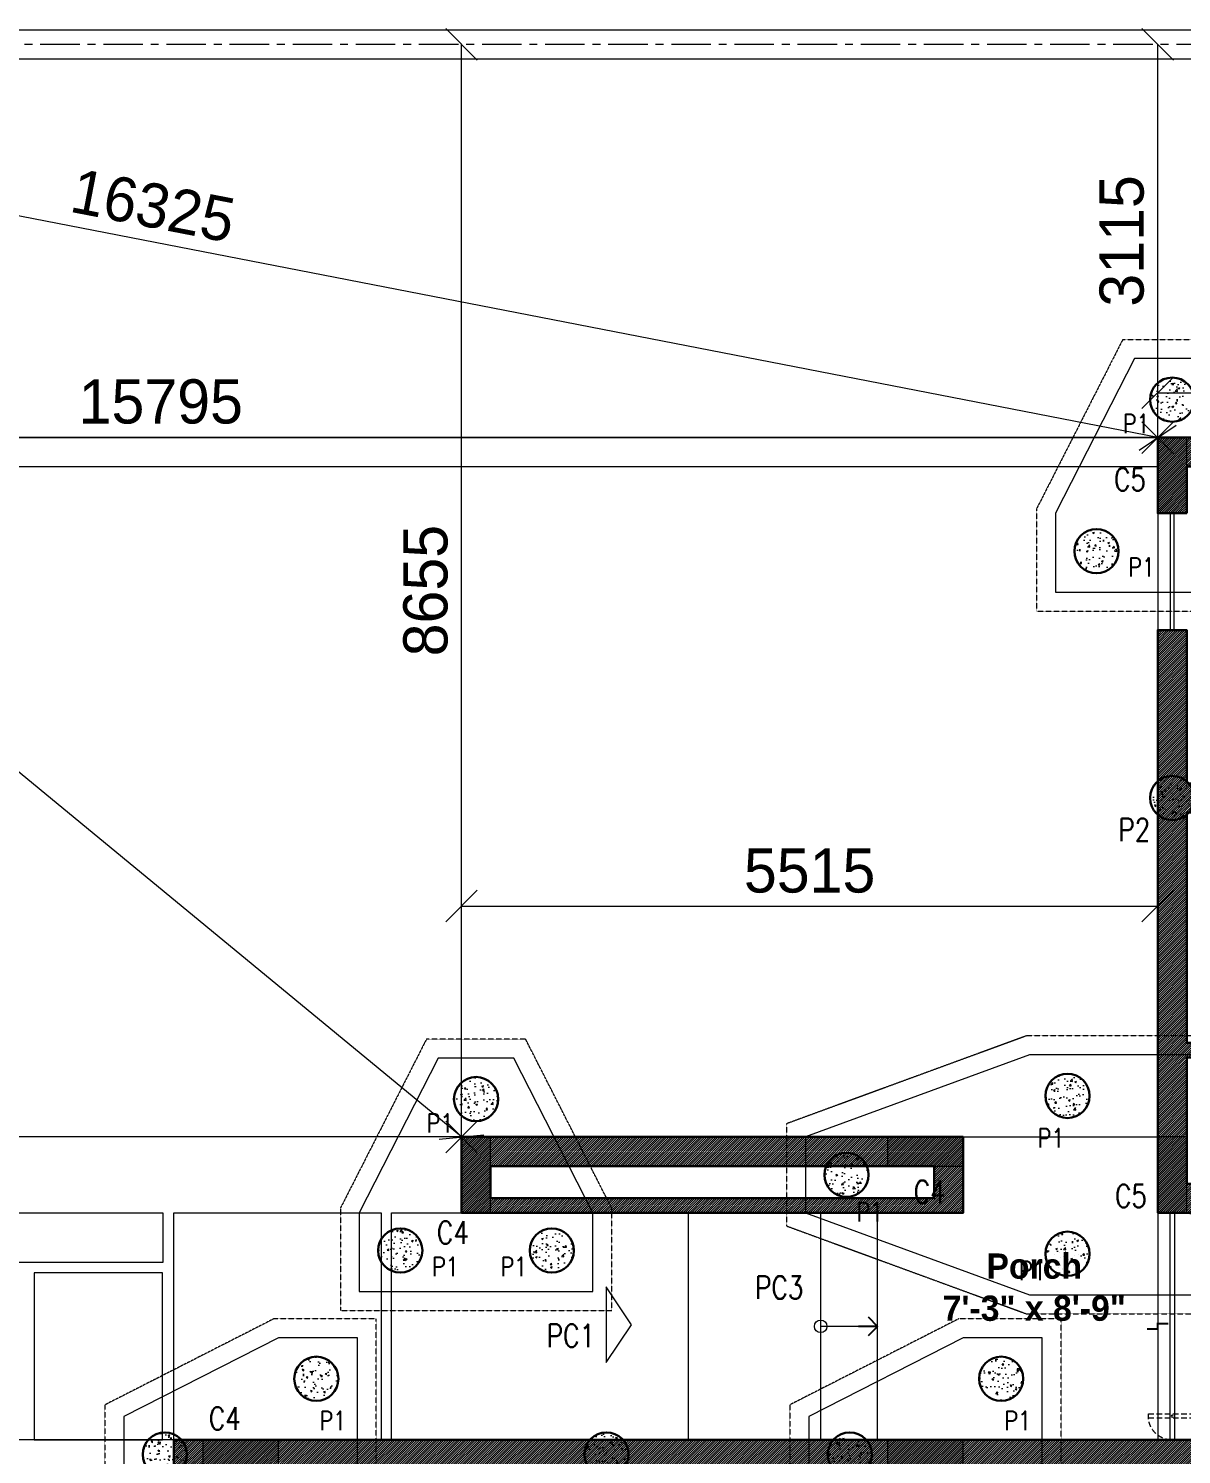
# Model space of a CAD drawing. Header units: metres. Extents: x 5205117 to 5948571, y 646915 to 1143748.
# Drawn here: x 5296927 to 5306060, y 915355 to 926650 of the extents above; entities that cross this region are included whole.
import ezdxf

# ---------------------------------------------------------------- set-up
doc = ezdxf.new("R2010")
doc.units = ezdxf.units.M
doc.header["$MEASUREMENT"] = 0
doc.header["$PDMODE"] = 35
doc.header["$PDSIZE"] = 10
for name, pattern in [('CENTER', [2, 1.25, -0.25, 0.25, -0.25]), ('DASHED', [0.75, 0.5, -0.25]), ('DOT2', [0.125, 0, -0.125]), ('HIDDEN', [0.375, 0.25, -0.125])]:
    doc.linetypes.add(name, pattern=pattern)
doc.layers.get('0').update_dxf_attribs({"color": 1, "linetype": 'DASHED', "lineweight": 30})
for name, color, linetype, lineweight in [('A -Text-1', 245, 'Continuous', 0), ('A-Center line', 1, 'CENTER', 9), ('A-Door', 3, 'Continuous', 15), ('A-Dotted', 43, 'DASHED', 5), ('A-Elevation 2', 163, 'Continuous', 9), ('A-Floor drop', 7, 'Continuous', 5), ('A-Leaders', 175, 'Continuous', 5), ('A-Window', 3, 'Continuous', 15), ('landscape lines', 7, 'Continuous', 0), ('PLOT', 7, 'Continuous', 5), ('road ht', 8, 'Continuous', 5), ('S-C-0-UP TO F.F', 6, 'Continuous', 20), ('S-FOUND-EXCAVATION', 253, 'HIDDEN', 0), ('S-FOUND-FOOTING', 7, 'Continuous', 15), ('S-PILE', 96, 'Continuous', 30), ('S-TEXT COL.', 1, 'Continuous', 0), ('S-TEXT PILE', 7, 'Continuous', 0), ('WALL', 7, 'Continuous', 30), ('WALL HATCH', 252, 'Continuous', 0)]:
    doc.layers.add(name, color=color, linetype=linetype, lineweight=lineweight)
doc.layers.add('A-GF', color=8, linetype='Continuous', lineweight=0, transparency=0.5)
doc.styles.add('CENTURY GOTHIC', font='GOTHIC.TTF')
doc.styles.add('SETU 1', font='romans.shx', dxfattribs={"width": 0.8})
doc.styles.get("Standard").update_dxf_attribs({"font": 'GOTHIC.TTF'})
doc.dimstyles.get("Standard").update_dxf_attribs({"dimtxt": 2, "dimasz": 1, "dimexe": 0, "dimexo": 0, "dimgap": 0.1, "dimtad": 1, "dimdsep": 46, "dimtxsty": 'Standard', "dimblk": 'OBLIQUE', "dimcen": 0.1, "dimclrd": 256, "dimclre": 256, "dimclrt": 256, "dimadec": 0, "dimazin": 0, "dimtfac": 1, "dimtofl": 0, "dimtmove": 1, "dimatfit": 2, "dimldrblk": 'OPEN90', "dimfxl": 1, "dimtolj": 1, "dimtzin": 0, "dimlwd": -1, "dimlwe": -1, "dimarcsym": 0})

# ---------------------------------------------------------------- blocks, each defined once
blk = doc.blocks.new('_Oblique')
at = {"color": 0, "linetype": 'ByBlock', "lineweight": -2}
blk.add_line((-0.5, -0.5), (0.5, 0.5), dxfattribs=at)
blk = doc.blocks.new('_Open90')
at = {"color": 0, "linetype": 'ByBlock', "lineweight": -2}
for p, q in [((-0.5, 0.5), (0, 0)), ((0, 0), (-1, 0)), ((0, 0), (-0.5, -0.5))]:
    blk.add_line(p, q, dxfattribs=at)
blk = doc.blocks.new('main door')
at = {"layer": 'A-GF', "linetype": 'DASHED', "ltscale": 100}
blk.add_lwpolyline([(20, -1857.999999999767), (20, 218), (-20, 218), (-20, -1857.999999999767)], close=True, dxfattribs=at)
at = {"layer": 'A-GF', "ltscale": 100}
blk.add_lwpolyline([(-1857.999999999767, -20), (218, -20), (218, 20), (-1857.999999999767, 20)], close=True, dxfattribs=at)
blk.add_circle((0, 0), 9, dxfattribs=at)
at = {"layer": 'A-GF', "linetype": 'DASHED', "ltscale": 100}
blk.add_arc((0, 0), 218.5154456783318, 3.936166112277916, 86.06383388961461, dxfattribs=at)
at = {"layer": 'A-GF', "linetype": 'DASHED'}
blk.add_arc((0, 2.91038304567337e-11), 1858.107639508308, 180.6167230009314, 269.3832769974191, dxfattribs=at)
blk = doc.blocks.new('drop')
at = {"layer": 'A-Floor drop', "ltscale": 3, "const_width": 0.01875}
blk.add_lwpolyline([(-0.1124999999983629, 0.02812499999959073), (0, 0.02812499999959073), (0, -0.02812499999959073), (0.1125000000010914, -0.02812499999959073)], dxfattribs=at)
blk = doc.blocks.new('*D101')
at = {"layer": 'Defpoints', "color": 0, "ltscale": 5, "transparency": 16777216}
for p in [(5300356.855469344, 926525.2669088684), (5300356.855469353, 926525.2669088684), (5300356.855469344, 917870.2669088773)]:
    blk.add_point(p, dxfattribs=at)
at = {"layer": 'road ht', "linetype": 'DOT2', "ltscale": 5, "transparency": 16777216}
for p, q in [((5300356.855469344, 926525.2669088684), (5300356.855469353, 926525.2669088684)), ((5300356.855469344, 917870.2669088773), (5300356.855469353, 917870.2669088773))]:
    blk.add_line(p, q, dxfattribs=at)
at = {"layer": 'road ht', "color": 1, "ltscale": 5, "transparency": 16777216}
blk.add_line((5300356.855469353, 917870.2669088773), (5300356.855469353, 926525.2669088684), dxfattribs=at)
at = {"layer": 'road ht', "color": 1, "ltscale": 5, "transparency": 16777216, "xscale": 250, "yscale": 250, "zscale": 250}
for p, rotation in [((5300356.855469353, 926525.2669088684), 90), ((5300356.855469353, 917870.2669088773), 270)]:
    blk.add_blockref('_Oblique', p, dxfattribs=dict(at, rotation=rotation))
at = {"layer": 'road ht', "color": 1, "ltscale": 5, "transparency": 16777216, "insert": (5300073.051934343, 922197.7669088711), "char_height": 350, "attachment_point": 5, "rotation": 90}
blk.add_mtext('\\A1;8655', dxfattribs=at)
blk = doc.blocks.new('*D100')
at = {"layer": 'Defpoints', "color": 0, "ltscale": 5, "transparency": 16777216}
for p in [(5289846.867229835, 917870.2669088779), (5300356.855469342, 917870.2669088766), (5289846.867229835, 917690.3007140085)]:
    blk.add_point(p, dxfattribs=at)
at = {"layer": 'road ht', "linetype": 'DOT2', "ltscale": 5, "transparency": 16777216}
for p, q in [((5289846.867229835, 917690.3007140085), (5289846.867229835, 917870.2669088779)), ((5300356.855469342, 917870.2669088766), (5300356.855469342, 917870.2669088779))]:
    blk.add_line(p, q, dxfattribs=at)
at = {"layer": 'road ht', "color": 1, "ltscale": 5, "transparency": 16777216}
blk.add_line((5300356.855469342, 917870.2669088779), (5289846.867229835, 917870.2669088779), dxfattribs=at)
at = {"layer": 'road ht', "color": 1, "ltscale": 5, "transparency": 16777216, "xscale": 250, "yscale": 250, "zscale": 250, "rotation": 180}
blk.add_blockref('_Oblique', (5289846.867229835, 917870.2669088779), dxfattribs=at)
at = {"layer": 'road ht', "color": 1, "ltscale": 5, "transparency": 16777216, "xscale": 250, "yscale": 250, "zscale": 250}
blk.add_blockref('_Oblique', (5300356.855469342, 917870.2669088779), dxfattribs=at)
at = {"layer": 'road ht', "color": 1, "ltscale": 5, "transparency": 16777216, "insert": (5295101.861349588, 918154.0704438881), "char_height": 350, "attachment_point": 5}
blk.add_mtext('\\A1;10510', dxfattribs=at)
blk = doc.blocks.new('*D72')
at = {"layer": 'Defpoints', "color": 0, "ltscale": 5, "transparency": 16777216}
for p in [(5289846.873497499, 926525.2669088678), (5289846.873497499, 926525.2669088678), (5300356.855469341, 917870.2669088761)]:
    blk.add_point(p, dxfattribs=at)
at = {"layer": 'road ht', "linetype": 'DOT2', "ltscale": 5, "transparency": 16777216}
for p, q in [((5289846.873497499, 926525.2669088678), (5289846.873497499, 926525.2669088678)), ((5300356.855469341, 917870.2669088761), (5300356.85546934, 917870.2669088761))]:
    blk.add_line(p, q, dxfattribs=at)
at = {"layer": 'road ht', "color": 1, "ltscale": 5, "transparency": 16777216}
blk.add_line((5300356.85546934, 917870.2669088761), (5289846.873497499, 926525.2669088678), dxfattribs=at)
at = {"layer": 'road ht', "color": 1, "ltscale": 5, "transparency": 16777216, "xscale": 250, "yscale": 250, "zscale": 250}
for p, rotation in [((5289846.873497499, 926525.2669088678), 140.5284473623695), ((5300356.85546934, 917870.2669088761), 320.5284473623695)]:
    blk.add_blockref('_Oblique', p, dxfattribs=dict(at, rotation=rotation))
at = {"layer": 'road ht', "color": 1, "ltscale": 5, "transparency": 16777216, "insert": (5295282.276980175, 922416.8462951658), "char_height": 350, "attachment_point": 5, "rotation": 320.52844736236955}
blk.add_mtext('\\A1;13615', dxfattribs=at)
blk = doc.blocks.new('*D81')
at = {"layer": 'Defpoints', "color": 0, "ltscale": 5, "transparency": 16777216}
for p in [(5305871.855469343, 926525.2669088684), (5305871.855469358, 926525.2669088684), (5305871.855469343, 923410.2669088778)]:
    blk.add_point(p, dxfattribs=at)
at = {"layer": 'road ht', "linetype": 'DOT2', "ltscale": 5, "transparency": 16777216}
for p, q in [((5305871.855469343, 926525.2669088684), (5305871.855469358, 926525.2669088684)), ((5305871.855469343, 923410.2669088778), (5305871.855469358, 923410.2669088778))]:
    blk.add_line(p, q, dxfattribs=at)
at = {"layer": 'road ht', "color": 1, "ltscale": 5, "transparency": 16777216}
blk.add_line((5305871.855469358, 923410.2669088778), (5305871.855469358, 926525.2669088684), dxfattribs=at)
at = {"layer": 'road ht', "color": 1, "ltscale": 5, "transparency": 16777216, "xscale": 250, "yscale": 250, "zscale": 250}
for p, rotation in [((5305871.855469358, 926525.2669088684), 90), ((5305871.855469358, 923410.2669088778), 270)]:
    blk.add_blockref('_Oblique', p, dxfattribs=dict(at, rotation=rotation))
at = {"layer": 'road ht', "color": 1, "ltscale": 5, "transparency": 16777216, "insert": (5305588.051934347, 924967.7669088714), "char_height": 350, "attachment_point": 5, "rotation": 90}
blk.add_mtext('\\A1;3115', dxfattribs=at)
blk = doc.blocks.new('*D82')
at = {"layer": 'Defpoints', "color": 0, "ltscale": 5, "transparency": 16777216}
for p in [(5289846.873497499, 926525.2669088681), (5289846.873497499, 926525.2669088681), (5305871.855469341, 923410.2669088767)]:
    blk.add_point(p, dxfattribs=at)
at = {"layer": 'road ht', "color": 1, "ltscale": 5, "transparency": 16777216}
blk.add_line((5305871.855469341, 923410.2669088767), (5289846.873497499, 926525.2669088681), dxfattribs=at)
at = {"layer": 'road ht', "color": 1, "ltscale": 5, "transparency": 16777216, "xscale": 250, "yscale": 250, "zscale": 250}
for p, rotation in [((5289846.873497499, 926525.2669088681), 168.9997965579982), ((5305871.855469341, 923410.2669088767), 348.9997965579983)]:
    blk.add_blockref('_Oblique', p, dxfattribs=dict(at, rotation=rotation))
at = {"layer": 'road ht', "color": 1, "ltscale": 5, "transparency": 16777216, "insert": (5297913.517740016, 925246.3559813149), "char_height": 350, "attachment_point": 5, "rotation": 348.99979655799825}
blk.add_mtext('\\A1;16325', dxfattribs=at)
blk = doc.blocks.new('*D83')
at = {"layer": 'Defpoints', "color": 0, "ltscale": 5, "transparency": 16777216}
for p in [(5290076.874224611, 923410.2669088773), (5290076.874224611, 923410.2669088773), (5305871.855469341, 923410.2669088796)]:
    blk.add_point(p, dxfattribs=at)
at = {"layer": 'road ht', "color": 1, "ltscale": 5, "transparency": 16777216}
blk.add_line((5305871.855469341, 923410.2669088796), (5290076.874224611, 923410.2669088773), dxfattribs=at)
at = {"layer": 'road ht', "color": 1, "ltscale": 5, "transparency": 16777216, "xscale": 250, "yscale": 250, "zscale": 250}
for p, rotation in [((5290076.874224611, 923410.2669088773), 180.0000000000084), ((5305871.855469341, 923410.2669088796), 8.473222123939195e-12)]:
    blk.add_blockref('_Oblique', p, dxfattribs=dict(at, rotation=rotation))
at = {"layer": 'road ht', "color": 1, "ltscale": 5, "transparency": 16777216, "insert": (5297974.364846976, 923694.0704438887), "char_height": 350, "attachment_point": 5}
blk.add_mtext('\\A1;15795', dxfattribs=at)
blk = doc.blocks.new('*D97')
at = {"layer": 'Defpoints', "color": 0, "ltscale": 5, "transparency": 16777216}
for p in [(5305871.855469338, 919699.3244016913), (5300356.855469346, 919489.622755255), (5305871.855469338, 919489.622755255)]:
    blk.add_point(p, dxfattribs=at)
at = {"layer": 'road ht', "linetype": 'DOT2', "ltscale": 5, "transparency": 16777216}
for p, q in [((5300356.855469346, 919489.622755255), (5300356.855469346, 919699.3244016913)), ((5305871.855469338, 919489.622755255), (5305871.855469338, 919699.3244016913))]:
    blk.add_line(p, q, dxfattribs=at)
at = {"layer": 'road ht', "color": 1, "ltscale": 5, "transparency": 16777216}
blk.add_line((5300356.855469346, 919699.3244016913), (5305871.855469338, 919699.3244016913), dxfattribs=at)
at = {"layer": 'road ht', "color": 1, "ltscale": 5, "transparency": 16777216, "xscale": 250, "yscale": 250, "zscale": 250, "rotation": 180}
blk.add_blockref('_Oblique', (5300356.855469346, 919699.3244016913), dxfattribs=at)
at = {"layer": 'road ht', "color": 1, "ltscale": 5, "transparency": 16777216, "xscale": 250, "yscale": 250, "zscale": 250}
blk.add_blockref('_Oblique', (5305871.855469338, 919699.3244016913), dxfattribs=at)
at = {"layer": 'road ht', "color": 1, "ltscale": 5, "transparency": 16777216, "insert": (5303114.355469342, 919978.7261691964), "char_height": 350, "attachment_point": 5}
blk.add_mtext('\\A1;5515', dxfattribs=at)
blk = doc.blocks.new('*D96')
at = {"layer": 'Defpoints', "color": 0, "ltscale": 5, "transparency": 16777216}
for p in [(5320816.855469342, 923764.3052068382), (5305871.855469342, 923180.2669088773), (5320816.855469342, 922448.7243709357)]:
    blk.add_point(p, dxfattribs=at)
at = {"layer": 'road ht', "linetype": 'DOT2', "ltscale": 5, "transparency": 16777216}
for p, q in [((5305871.855469342, 923180.2669088773), (5305871.855469342, 923764.3052068382)), ((5320816.855469342, 922448.7243709357), (5320816.855469342, 923764.3052068382))]:
    blk.add_line(p, q, dxfattribs=at)
at = {"layer": 'road ht', "color": 1, "ltscale": 5, "transparency": 16777216}
blk.add_line((5305871.855469342, 923764.3052068382), (5320816.855469342, 923764.3052068382), dxfattribs=at)
at = {"layer": 'road ht', "color": 1, "ltscale": 5, "transparency": 16777216, "xscale": 250, "yscale": 250, "zscale": 250, "rotation": 180}
blk.add_blockref('_Oblique', (5305871.855469342, 923764.3052068382), dxfattribs=at)
at = {"layer": 'road ht', "color": 1, "ltscale": 5, "transparency": 16777216, "xscale": 250, "yscale": 250, "zscale": 250}
blk.add_blockref('_Oblique', (5320816.855469342, 923764.3052068382), dxfattribs=at)
at = {"layer": 'road ht', "color": 1, "ltscale": 5, "transparency": 16777216, "insert": (5313344.355469342, 924048.1087418484), "char_height": 350, "attachment_point": 5}
blk.add_mtext('\\A1;14945', dxfattribs=at)
blk = doc.blocks.new('P2')
at = {"layer": 'S-PILE', "lineweight": 0}
h = blk.add_hatch(dxfattribs=at)
h.set_pattern_fill('AR-CONC', color=256, scale=20)
h.set_pattern_definition([(49.99999999999999, (0, 0), (143.4520365201507, -12.55042699651902), [15, -165]), (355, (0, 0), (-27.7502667226, 150.4384267400024), [12, -132]), (100.45144446, (11.9543362, -1.0458688), (115.7017693454224, 137.8879981937259), [12.7480384, -140.2284224]), (46.18420000000001, (0, 40), (213.4482661343145, -33.10385615861531), [22.5, -247.5]), (96.63563549, (17.787349, 37.2413386), (186.9323891348457, 194.8237201549101), [19.1220684, -210.342752]), (351.1841639899999, (0, 40), (186.9323890109546, 194.823720053998), [18, -198.0000002]), (21, (20, 30), (119.3814104236923, -80.52377813306776), [15, -165]), (326.0000000000001, (20, 30), (48.66306638431634, 145.0300090093706), [12, -132]), (71.45144474, (29.9484508, 23.2896852), (168.0444753459942, 64.50623056127077), [12.748038, -140.2284224]), (37.50000000000001, (0, 0), (2.431971063458134, 66.5787707662623), [0, -130.4, 0, -134, 0, -132.5]), (7.499999999999999, (0, 0), (52.61390748842972, 78.88234237647205), [0, -76.39999999999999, 0, -127.4, 0, -50.5]), (327.5, (-44.6, 0), (106.7644872344818, -4.510974346875951), [0, -50, 0, -156, 0, -207]), (317.5, (-64.6, 0), (116.6372338684772, 20.02099646646354), [0, -65, 0, -103.6, 0, -147])])
edge = h.paths.add_edge_path()
edge.add_arc((0, 0), 175, 0, 360)
at = {"layer": 'S-PILE'}
blk.add_circle((0, 0), 175, dxfattribs=at)
blk = doc.blocks.new('fghfgfccf')
at = {"layer": 'S-C-0-UP TO F.F'}
h = blk.add_hatch(color=5, dxfattribs=at)
h.dxf.hatch_style = 1
h.paths.add_polyline_path([(5239629.205118174, 1015918.544935737), (5239859.205118174, 1015918.544935737), (5239859.205118174, 1015318.544931922), (5239629.205118174, 1015318.544931922)])
h = blk.add_hatch(color=5, dxfattribs=at)
h.dxf.hatch_style = 1
h.paths.add_polyline_path([(5234114.205102915, 1010378.544931922), (5234344.205102915, 1010378.544931922), (5234344.205102915, 1009778.544928107), (5234114.205102915, 1009778.544928107)])
h = blk.add_hatch(color=5, dxfattribs=at)
h.dxf.hatch_style = 1
h.paths.add_polyline_path([(5238089.20511396, 1010378.544936218), (5238089.20511396, 1010148.544936218), (5237489.20511396, 1010148.544936218), (5237489.20511396, 1010378.544936218)])
h = blk.add_hatch(color=5, dxfattribs=at)
h.dxf.hatch_style = 1
h.paths.add_polyline_path([(5239629.205102915, 1010378.544935737), (5239859.205102915, 1010378.544935737), (5239859.205102915, 1009778.544931922), (5239629.205102915, 1009778.544931922)])
h = blk.add_hatch(color=5, dxfattribs=at)
h.dxf.hatch_style = 1
h.paths.add_polyline_path([(5232664.205102915, 1007978.544935737), (5232664.205102915, 1007748.544935737), (5232064.205102915, 1007748.544935737), (5232064.205102915, 1007978.544935737)])
h = blk.add_hatch(color=5, dxfattribs=at)
h.dxf.hatch_style = 1
h.paths.add_polyline_path([(5238089.20511396, 1007978.507803955), (5238089.20511396, 1007748.507803955), (5237489.205098702, 1007748.507803955), (5237489.205098702, 1007978.507803955)])
at = {"layer": 'S-C-0-UP TO F.F', "color": 5}
for points in [[(5239859.205118174, 1015918.544935737), (5239629.205118174, 1015918.544935737), (5239629.205118174, 1015318.544931922), (5239859.205118174, 1015318.544931922)], [(5234344.205102915, 1010378.544931922), (5234114.205102915, 1010378.544931922), (5234114.205102915, 1009778.544928107), (5234344.205102915, 1009778.544928107)], [(5238089.20511396, 1010148.544936218), (5238089.20511396, 1010378.544936218), (5237489.20511396, 1010378.544936218), (5237489.20511396, 1010148.544936218)], [(5239859.205102915, 1010378.544935737), (5239629.205102915, 1010378.544935737), (5239629.205102915, 1009778.544931922), (5239859.205102915, 1009778.544931922)], [(5232664.205102915, 1007748.544935737), (5232664.205102915, 1007978.544935737), (5232064.205102915, 1007978.544935737), (5232064.205102915, 1007748.544935737)], [(5238089.20511396, 1007748.507803955), (5238089.20511396, 1007978.507803955), (5237489.205098702, 1007978.507803955), (5237489.205098702, 1007748.507803955)]]:
    blk.add_lwpolyline(points, close=True, dxfattribs=at)
at = {"layer": 'S-FOUND-EXCAVATION'}
blk.add_lwpolyline([(5240771.705091737, 1015447.214681156), (5240136.910204692, 1016693.544882999), (5239351.500011404, 1016693.544882999), (5238669.205093833, 1015353.955129895), (5238669.205093833, 1014543.544882999), (5240819.205093833, 1014543.544885534)], dxfattribs=at)
for points in [[(5235304.205078574, 1009003.544879184), (5235304.205078574, 1009813.955124677), (5234621.910189433, 1011153.544879184), (5233836.499996145, 1011153.544879184), (5233154.205078574, 1009813.955126081), (5233154.205078574, 1009003.544879184)], [(5242714.205098702, 1009673.733286605), (5242714.205098702, 1010483.356582099), (5240815.806135945, 1011178.54494018), (5238587.604072504, 1011178.54494018), (5236689.205109747, 1010483.356582099), (5236689.205109747, 1009673.733286605), (5238587.604072651, 1008978.544932551), (5240815.806135798, 1008978.544932551)], [(5233439.205177514, 1008938.544923069), (5232628.794932021, 1008938.544923069), (5231289.205177514, 1008256.250033928), (5231289.205177514, 1007470.83984064), (5232628.794930618, 1006788.544923069), (5233439.205177514, 1006788.544923069)], [(5238864.20518093, 1008938.507791287), (5238053.794935437, 1008938.507791287), (5236714.20518093, 1008256.212902146), (5236714.20518093, 1007470.802708858), (5238053.794934033, 1006788.507791287), (5238864.20518093, 1006788.507791287)]]:
    blk.add_lwpolyline(points, close=True, dxfattribs=at)
at = {"layer": 'S-FOUND-FOOTING', "color": 1}
for points in [[(5240669.205093833, 1014693.544882999), (5240669.205093833, 1015318.544931294), (5240044.205107129, 1016543.544882999), (5239444.205107129, 1016543.544882999), (5238819.205093833, 1015318.544931294), (5238819.205093833, 1014693.544882999), (5240669.205093833, 1014693.544882999)], [(5235154.205078574, 1009153.544879184), (5235154.205078574, 1009778.544927479), (5234529.20509187, 1011003.544879184), (5233929.20509187, 1011003.544879184), (5233304.205078574, 1009778.544927479), (5233304.205078574, 1009153.544879184), (5235154.205078574, 1009153.544879184)], [(5233289.205177514, 1008788.544923069), (5232664.205129219, 1008788.544923069), (5231439.205177514, 1008163.544936365), (5231439.205177514, 1007563.544936365), (5232664.205129219, 1006938.544923069), (5233289.205177514, 1006938.544923069), (5233289.205177514, 1008788.544923069)], [(5238714.20518093, 1008788.507791287), (5238089.205132635, 1008788.507791287), (5236864.20518093, 1008163.507804583), (5236864.20518093, 1007563.507804583), (5238089.205132635, 1006938.507791287), (5238714.20518093, 1006938.507791287), (5238714.20518093, 1008788.507791287)]]:
    blk.add_lwpolyline(points, dxfattribs=at)
at = {"layer": 'S-FOUND-FOOTING', "color": 3}
blk.add_lwpolyline([(5242564.205098702, 1009778.544932551), (5242564.205098702, 1010378.544936365), (5240789.205102383, 1011028.54494018), (5238614.205106065, 1011028.54494018), (5236839.205109747, 1010378.544936365), (5236839.205109747, 1009778.544932551), (5238614.205106065, 1009128.544932551), (5240789.205102383, 1009128.544932551), (5242564.205098702, 1009778.544932551)], dxfattribs=at)
at = {"layer": 'S-PILE'}
for p in [(5239744.205107129, 1016218.544931294), (5239144.205101982, 1015018.68130957), (5234229.20509187, 1010678.544927479), (5238914.205106065, 1010703.54494018), (5233629.205086723, 1009478.681305756), (5234829.205086723, 1009478.681305755), (5238914.205106065, 1009453.544932551)]:
    blk.add_blockref('P2', p, dxfattribs=at)
at = {"layer": 'S-PILE', "rotation": 90.00000000000001}
for p in [(5239744.2051201, 1013063.544936365), (5232964.068750943, 1008463.544931218), (5238389.068754358, 1008463.507799436), (5231764.205129219, 1007863.544936365), (5235261.705118174, 1007863.544937568), (5237189.205132635, 1007863.507804583)]:
    blk.add_blockref('P2', p, dxfattribs=at)
at = {"layer": 'S-PILE', "xscale": -1}
blk.add_blockref('P2', (5237164.205109747, 1010078.544934458), dxfattribs=at)
at = {"layer": 'S-TEXT COL.', "color": 1, "true_color": 0xe61414, "style": 'SETU 1', "width": 0.8}
for s, p in [('C5', (5239283.374442276, 1015497.331812451)), ('C4', (5237697.054361854, 1009853.707979502)), ('C5', (5239290.960385428, 1009820.796618263)), ('C4', (5233919.672018968, 1009531.388055377)), ('C4', (5232113.037335947, 1008059.208758395))]:
    blk.add_text(s, height=180, dxfattribs=at).set_placement(p)
at = {"layer": 'S-TEXT COL.', "color": 7, "style": 'SETU 1', "width": 0.8}
for s, p in [('PC3', (5236439.839027834, 1009096.25492276)), ('PC1', (5234789.183082948, 1008714.413771313))]:
    blk.add_text(s, height=180, dxfattribs=at).set_placement(p)
at = {"layer": 'S-TEXT PILE', "style": 'SETU 1', "width": 0.8}
for s, height, p in [('P1', 150, (5239352.823597346, 1015952.610315192)), ('P1', 150, (5239395.421405116, 1014816.708411168)), ('P2', 180, (5239317.317816614, 1012722.027149717)), ('P1', 150, (5233837.823582088, 1010412.610311377)), ('P1', 150, (5238677.7207618, 1010294.476641291)), ('P1', 150, (5237242.869035841, 1009709.367891899)), ('P1', 150, (5233880.421389857, 1009276.708407353)), ('P1', 150, (5234422.404141237, 1009276.708407353)), ('P1', 150, (5238530.251355564, 1009244.023536894)), ('P1', 150, (5232989.034573427, 1008057.049881327)), ('P1', 150, (5238414.034576843, 1008057.012749545))]:
    blk.add_text(s, height=height, dxfattribs=at).set_placement(p)

msp = doc.modelspace()

# ---------------------------------------------------------------- hatches: boundary and pattern name
at = {"layer": 'WALL HATCH', "ltscale": 10}
h = msp.add_hatch(dxfattribs=at)
h.set_pattern_fill('ANSI31', color=256, scale=100, angle=180)
h.set_pattern_definition([(225, (2846344.712207468, -266161.4239915681), (8.83883476483184, -8.838834764831851), [])])
h.paths.add_polyline_path([(5320701.855469342, 915470.2669088766), (5320701.855469342, 915705.2669089362), (5321186.855469342, 915705.2669089362), (5321186.855469342, 915470.2669088766)], flags=16)
h.paths.add_polyline_path([(5320701.855469342, 919300.2669088766), (5320701.855469342, 919065.2669088766), (5321186.855469342, 919065.2669088766), (5321186.855469342, 919300.2669088766)], flags=16)
h.paths.add_polyline_path([(5320586.855469342, 915240.2669088766), (5320586.855469342, 915820.2669088766), (5321186.855469342, 915820.2669088766), (5321186.855469342, 917270.2669088766), (5318001.855469342, 917270.2669088766), (5318001.855469342, 915470.2669088766), (5319686.855469342, 915470.2669088766), (5319686.855469342, 915240.2669088766), (5317886.855469342, 915240.2669088766), (5317886.855469342, 919530.2669088766), (5319686.855469342, 919530.2669088766), (5319686.855469342, 919300.2669088766), (5318001.855469342, 919300.2669088766), (5318001.855469342, 917500.2669088766), (5321186.855469342, 917500.2669088766), (5321186.855469342, 918950.2669089362), (5320586.855469342, 918950.2669089362), (5320586.855469342, 919530.2669088766), (5321416.855469342, 919530.2669088766), (5321416.855469342, 915240.2669088766)])
h.paths.add_polyline_path([(5306101.855469342, 920670.2669088766), (5307026.855469342, 920670.2669088766), (5307026.855469342, 920440.2669088766), (5306101.855469342, 920440.2669088766), (5306101.855469342, 918615.2669088766), (5307026.855469342, 918615.2669088766), (5307026.855469342, 918500.2669088766), (5306101.855469342, 918500.2669088766), (5306101.855469342, 917500.2669088766), (5306726.855469342, 917500.2669088766), (5306726.855469342, 917270.2669088766), (5305871.855469342, 917270.2669088766), (5305871.855469342, 921885.2669089362), (5306101.855469342, 921885.2669089362)], flags=17)
h.paths.add_polyline_path([(5298676.855469342, 914985.0330886766), (5298676.855469342, 915240.2669088766), (5298191.855469342, 915240.2669088766), (5298191.855469342, 914985.0330886766)], flags=16)
h.paths.add_polyline_path([(5306101.855469342, 922810.2669088766), (5306101.855469342, 923180.2669088766), (5307926.855469342, 923180.2669088766), (5307926.855469342, 917270.2669088766), (5308156.855469342, 917270.2669088766), (5308156.855469342, 923410.2669088766), (5305871.855469342, 923410.2669088766), (5305871.855469342, 922810.2669088766)])
h.paths.add_polyline_path([(5303201.855469342, 913205.2669089362), (5302576.855469342, 913205.2669089362), (5302576.855469342, 915240.2669088766), (5304101.855469342, 915240.2669088766), (5304101.855469342, 913090.2669088766), (5304216.855469819, 913090.2669088766), (5304216.855469819, 915240.2669088766), (5308156.855469342, 915240.2669088766), (5308156.855469342, 915470.2669088766), (5298076.855469342, 915470.2669088766), (5298076.855469342, 914870.0330886766), (5298906.855469342, 914870.0330886766), (5298906.855469342, 915240.2669088766), (5302461.855469342, 915240.2669088766), (5302461.855469342, 913090.2669088766), (5303201.855469342, 913090.2669088766)])
h.paths.add_polyline_path([(5298676.855469342, 913205.0176572129), (5298676.855469342, 911959.9800650999), (5298076.855469342, 911959.8819988891), (5298076.855469342, 911360.2669088766), (5300546.855469342, 911360.2669088766), (5300546.855469342, 912190.2669088766), (5300431.855469342, 912190.2669088766), (5300431.855469342, 911590.2669088766), (5298906.855469342, 911590.0176572129), (5298906.855469342, 913090.0176572129), (5301561.855469342, 913090.2669088766), (5301561.855469342, 913205.2669089362), (5298676.855469342, 913205.0733446404)])
h.paths.add_polyline_path([(5298676.855469342, 911590.2669088766), (5298191.855469342, 911590.2669088766), (5298191.855469342, 911844.8819988295), (5298676.855469342, 911844.8819988295)], flags=16)
h.paths.add_polyline_path([(5304331.855469342, 917870.2669088766), (5300356.855469342, 917870.2669088766), (5300356.855469342, 917270.2669088766), (5304331.855469342, 917270.2669088766)])
h.paths.add_polyline_path([(5304101.855464097, 917640.2669089362), (5300586.855469342, 917640.2669089362), (5300586.855469342, 917385.2669089362), (5304101.855469342, 917385.2669089362)], flags=16)
h.paths.add_polyline_path([(5301446.855469342, 912190.2669088766), (5301446.855469342, 911360.2669088766), (5305031.855469342, 911360.2669088766), (5305031.855469342, 912190.2669088766), (5304101.855469342, 912190.2669088766), (5304101.855469342, 911590.2669088766), (5301561.855469342, 911590.2669088766), (5301561.855469342, 912190.2669088766)])
h.paths.add_polyline_path([(5304331.855469342, 911475.2669088766), (5304916.855469342, 911475.2669088766), (5304916.855469342, 911960.2669088766), (5304331.855469342, 911960.2669088766)], flags=16)
h.paths.add_polyline_path([(5308156.855469342, 912190.2669088766), (5307556.855469342, 912190.2669088766), (5307556.855469342, 911360.2669088766), (5308156.855469342, 911360.2669088766)])
h.paths.add_polyline_path([(5307671.855469342, 911475.2669088766), (5307926.855469342, 911475.2669088766), (5307926.855469342, 911960.2669088766), (5307671.855469342, 911960.2669088766)], flags=16)
h.paths.add_polyline_path([(5320816.855469342, 922925.2669088766), (5320816.855469342, 923180.2669088766), (5321901.855469342, 923180.2669088766), (5321901.855469342, 922925.2669088766)], flags=16)
h.paths.add_polyline_path([(5316986.855469819, 917270.2669088766), (5316081.855469342, 917270.2669088766), (5316081.855469342, 923410.2669088766), (5322016.855469342, 923410.2669088766), (5322016.855469342, 922810.2669088766), (5320586.855469342, 922810.2669088766), (5320586.855469342, 923180.2669088766), (5316311.855469342, 923180.2669088766), (5316311.855469342, 919530.2669088766), (5316986.855469819, 919530.2669088766), (5316986.855469819, 919300.2669088766), (5316311.855469342, 919300.2669088766), (5316311.855469342, 917500.2669088766), (5316986.855469819, 917500.2669088766)])
h.paths.add_polyline_path([(5320816.855469342, 911845.2669088766), (5320816.855469342, 911590.2669088766), (5321901.855469342, 911590.2669088766), (5321901.855469342, 911845.2669088766)], flags=16)
h.paths.add_polyline_path([(5316986.855469819, 915470.2669088766), (5316081.855469342, 915470.2669088766), (5316081.855469342, 911360.2669088766), (5322016.855469342, 911360.2669088766), (5322016.855469342, 911960.2669088766), (5320586.855469342, 911960.2669088766), (5320586.855469342, 911590.2669088766), (5316311.855469342, 911590.2669088766), (5316311.855469342, 915240.2669088766), (5316986.855469819, 915240.2669088766)])

# ---------------------------------------------------------------- linework, layer by layer
at = {"layer": 'A-Center line', "ltscale": 250}
msp.add_line((5289519.619627982, 926525.266908868), (5335346.874224629, 926525.266908868), dxfattribs=at)
at = {"layer": 'A-Dotted', "ltscale": 500}
for p, q in [((5304331.855469342, 917870.2669088766), (5305871.855469342, 917870.2669088766)), ((5303651.855469342, 915470.2669088766), (5303651.855469342, 917270.2669088766))]:
    msp.add_line(p, q, dxfattribs=at)
at = {"layer": 'A-Elevation 2', "ltscale": 5}
for p, q in [((5305871.855469342, 922810.2669088766), (5305871.855469342, 921885.2669089362)), ((5304331.855469342, 917870.2669088766), (5305871.855469342, 917870.2669088766)), ((5303201.855469342, 915470.2669088766), (5303201.855469342, 917270.2669088766)), ((5303651.855469342, 915470.2669088766), (5303651.855469342, 917270.2669088766))]:
    msp.add_line(p, q, dxfattribs=at)
at = {"layer": 'A-Floor drop', "ltscale": 5}
msp.add_line((5305871.855469342, 917270.2669088766), (5305871.855469342, 915470.2068308517), dxfattribs=at)
at = {"layer": 'A-Leaders', "ltscale": 5}
msp.add_circle((5303201.855469342, 916370.2669088766), 50, dxfattribs=at)
at = {"layer": 'A-Window', "ltscale": 5}
for p, q in [((5305971.855469342, 921885.2669089362), (5305971.855469342, 922810.2669088766)), ((5306001.855469342, 921885.2669089362), (5306001.855469342, 922810.2669088766))]:
    msp.add_line(p, q, dxfattribs=at)
at = {"layer": 'landscape lines', "ltscale": 0.01}
for p, q in [((5290076.87422461, 923410.2669088773), (5305871.855469341, 923410.2669088773)), ((5290076.874224611, 923180.2669088773), (5305871.855469341, 923180.2669088773)), ((5298076.855469342, 915470.2669088766), (5295077.89978059, 915470.2669088766))]:
    msp.add_line(p, q, dxfattribs=at)
for points in [[(5298077.890674431, 917270.5161605999), (5299719.214436848, 917270.5161605999), (5299719.232656796, 915470.4609435126), (5298077.90888818, 915470.4609435126), (5298077.890674431, 917270.5161605999)], [(5299802.913154919, 917270.5161605999), (5302152.89978059, 917270.5161605999), (5302152.89978059, 915470.445105426), (5299802.913154919, 915470.445105426), (5299802.913154919, 917270.5161605999)], [(5295077.89978059, 916876.3825999424), (5295077.89978059, 917269.0497157499), (5297990.253601868, 917269.0497157499), (5297990.253601868, 916876.3825999424)], [(5296972.155207951, 916794.7692983672), (5296972.155207951, 915470.3582121655), (5297986.917734463, 915470.3582121655), (5297986.917734463, 916794.7692983672)], [(5301502.89978059, 916083.0161605999), (5301702.89978059, 916383.0161605999), (5301502.89978059, 916683.0161605999), (5301502.89978059, 916083.0161605999)]]:
    msp.add_lwpolyline(points, close=True, dxfattribs=at)
at = {"layer": 'PLOT', "ltscale": 0.5}
for p, q in [((5289846.874224629, 926640.2669088587), (5335346.874224629, 926640.2669088587)), ((5290076.874224611, 926410.2669088773), (5335346.874224629, 926410.2669088773))]:
    msp.add_line(p, q, dxfattribs=at)
at = {"layer": 'WALL'}
for points in [[(5306101.855469342, 922810.2669088766), (5306101.855469342, 923180.2669088766), (5307926.855469342, 923180.2669088766), (5307926.855469342, 917270.2669088766), (5308156.855469342, 917270.2669088766), (5308156.855469342, 923410.2669088766), (5305871.855469342, 923410.2669088766), (5305871.855469342, 922810.2669088766)], [(5306101.855469342, 920670.2669088766), (5307026.855469342, 920670.2669088766), (5307026.855469342, 920440.2669088766), (5306101.855469342, 920440.2669088766), (5306101.855469342, 918615.2669088766), (5307026.855469342, 918615.2669088766), (5307026.855469342, 918500.2669088766), (5306101.855469342, 918500.2669088766), (5306101.855469342, 917500.2669088766), (5306726.855469342, 917500.2669088766), (5306726.855469342, 917270.2669088766), (5305871.855469342, 917270.2669088766), (5305871.855469342, 921885.2669089362), (5306101.855469342, 921885.2669089362), (5306101.855469342, 920670.2669088766)], [(5304331.855469342, 917870.2669088766), (5300356.855469342, 917870.2669088766), (5300356.855469342, 917270.2669088766), (5304331.855469342, 917270.2669088766)], [(5304101.855464097, 917640.2669089362), (5300586.855469342, 917640.2669089362), (5300586.855469342, 917385.2669089362), (5304101.855469342, 917385.2669089362)], [(5303201.855469342, 913205.2669089362), (5302576.855469342, 913205.2669089362), (5302576.855469342, 915240.2669088766), (5304101.855469342, 915240.2669088766), (5304101.855469342, 913090.2669088766), (5304216.855469819, 913090.2669088766), (5304216.855469819, 915240.2669088766), (5308156.855469342, 915240.2669088766), (5308156.855469342, 915470.2669088766), (5298076.855469342, 915470.2669088766), (5298076.855469342, 914870.0330886766), (5298906.855469342, 914870.0330886766), (5298906.855469342, 915240.2669088766), (5302461.855469342, 915240.2669088766), (5302461.855469342, 913090.2669088766), (5303201.855469342, 913090.2669088766)]]:
    msp.add_lwpolyline(points, close=True, dxfattribs=at)

# ---------------------------------------------------------------- block references
at = {"layer": 'A-Door', "xscale": -0.8670523995879846, "yscale": 0.8670523995879846, "zscale": 0.8670523995879846, "rotation": 90}
msp.add_blockref('main door', (5305986.855469819, 915659.2835504338), dxfattribs=at)
at = {"layer": 'A-Floor drop', "ltscale": 6, "xscale": -750, "yscale": 750, "zscale": 750}
msp.add_blockref('drop', (5305871.855469342, 916370.2368698642), dxfattribs=at)
at = {"layer": 'road ht'}
msp.add_blockref('fghfgfccf', (66242.65639686491, -92508.27802686021), dxfattribs=at)

# ---------------------------------------------------------------- texts
at = {"layer": 'A -Text-1', "insert": (5304893.749036428, 916679.0505311415), "char_height": 200, "width": 5030.203356218762, "attachment_point": 5, "style": 'CENTURY GOTHIC'}
msp.add_mtext('\\pxqc;{\\fCentury Gothic|b1|i0|c0|p34;Porch\\P7\'-3" x 8\'-9"}', dxfattribs=at)

# ---------------------------------------------------------------- dimensions: what is measured, and where the dimension line sits
at = {"layer": 'road ht', "color": 12, "ltscale": 5}
dim = msp.add_linear_dim(base=(5300356.855469353, 926525.2669088684), p1=(5300356.855469342, 917870.2669088768), p2=(5300356.855469342, 926525.266908868), angle=90, dimstyle='Standard', override={"dimtxt": 350, "dimasz": 250, "dimgap": 100, "dimdec": 0, "dimclrd": 1, "dimclrt": 1, "dimtdec": 0, "dimfxl": 0.1}, dxfattribs=at)
dim.commit()
dim.dimension.update_dxf_attribs({"geometry": '*D101', "text_midpoint": (5300073.051934343, 922197.7669088711)})
for p1, p2, distance, picture, middle in [((5305871.855469341, 923410.2669088773), (5305871.855469341, 926525.266908868), -1.6763806343078613e-08, '*D81', (5305588.051934347, 924967.7669088714)), ((5300356.855469341, 917870.2669088766), (5289846.8734975, 926525.266908868), 7.715977875200966e-10, '*D72', (5295282.276980175, 922416.8462951658)), ((5305871.855469341, 923410.2669088766), (5289846.873497499, 926525.266908868), -1.1409821570091521e-10, '*D82', (5297913.517740016, 925246.3559813149)), ((5305871.855469341, 923410.2669088796), (5290076.874224611, 923410.2669088773), 0, '*D83', (5297974.364846976, 923694.0704438887))]:
    dim = msp.add_aligned_dim(p1=p1, p2=p2, distance=distance, dimstyle='Standard', override={"dimtxt": 350, "dimasz": 250, "dimgap": 100, "dimdec": 0, "dimclrd": 1, "dimclrt": 1, "dimtdec": 0, "dimfxl": 0.1}, dxfattribs=at)
    dim.commit()
    dim.dimension.update_dxf_attribs({"geometry": picture, "text_midpoint": middle})
for base, p1, p2, picture, middle in [((5320816.855469342, 923764.3052068382), (5305871.855469342, 923180.2669088773), (5320816.855469342, 922448.7243709357), '*D96', (5313344.355469342, 924048.1087418484)), ((5305871.855469338, 919699.3244016913), (5300356.855469346, 919489.622755255), (5305871.855469338, 919489.622755255), '*D97', (5303114.355469342, 919978.7261691964)), ((5289846.867229835, 917870.2669088779), (5300356.855469342, 917870.2669088766), (5289846.867229835, 917690.3007140085), '*D100', (5295101.861349588, 918154.0704438881))]:
    dim = msp.add_linear_dim(base=base, p1=p1, p2=p2, dimstyle='Standard', override={"dimtxt": 350, "dimasz": 250, "dimgap": 100, "dimdec": 0, "dimclrd": 1, "dimclrt": 1, "dimtdec": 0, "dimfxl": 0.1}, dxfattribs=at)
    dim.commit()
    dim.dimension.update_dxf_attribs({"geometry": picture, "text_midpoint": middle})

# ---------------------------------------------------------------- leaders
at = {"layer": 'A-Leaders', "ltscale": 5}
msp.add_leader([(5303651.855486032, 916370.2669088766), (5303201.855469342, 916370.2669088766)], dimstyle='Standard', override={"dimasz": 150, "dimtad": 0}, dxfattribs=at)

doc.saveas('drawing.dxf')
